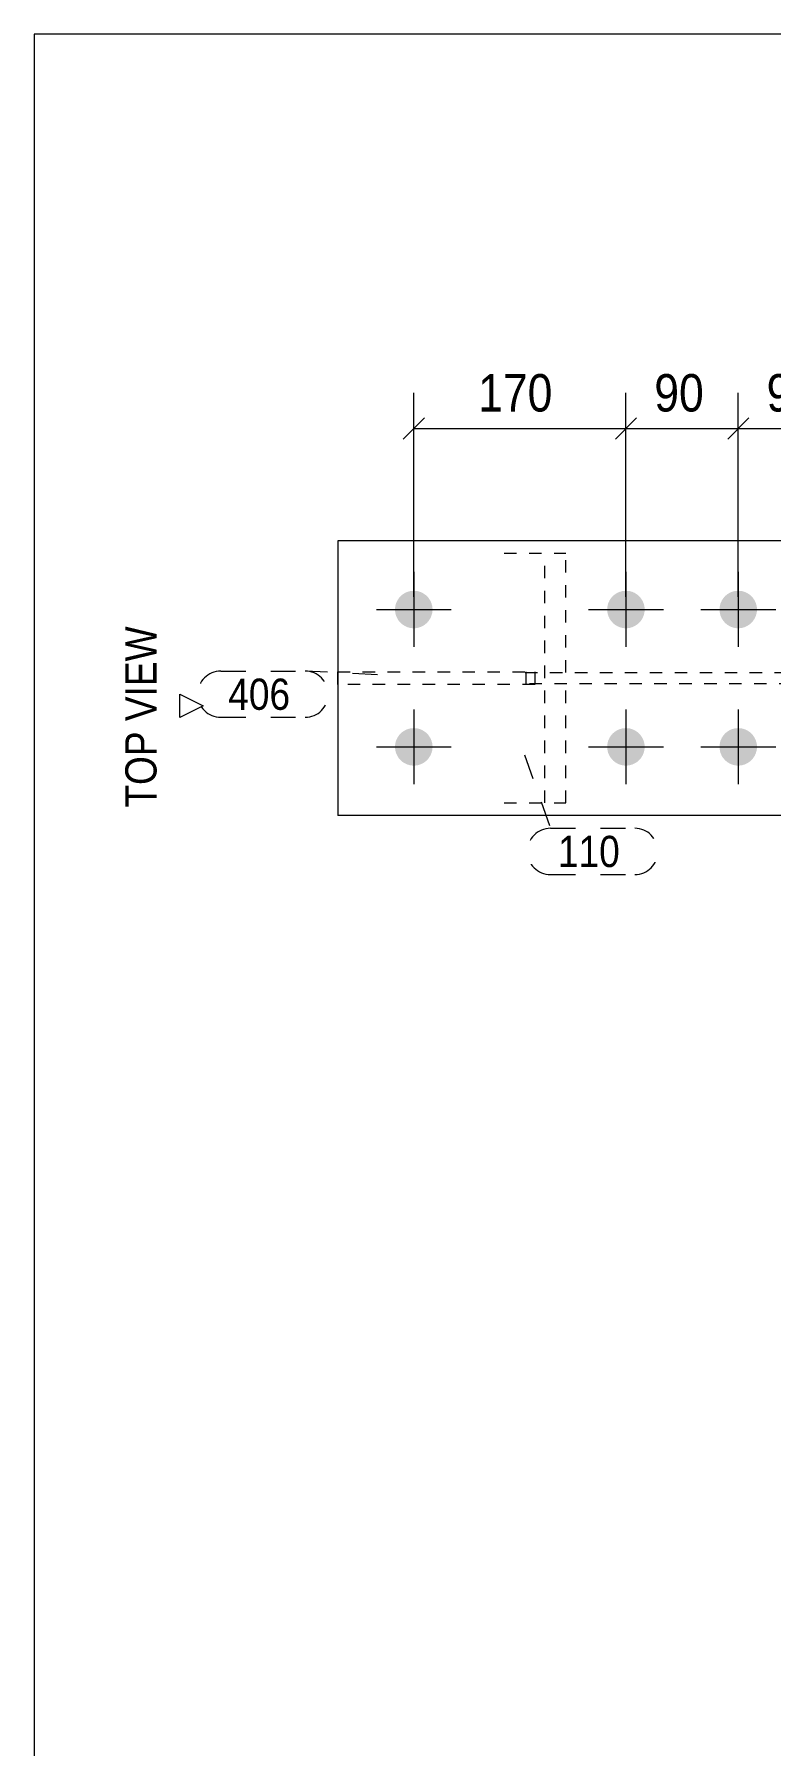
# Model space of a CAD drawing. Header units: millimetres. Extents: x 2 to 579, y 1 to 825.
# Drawn here: x 5 to 64, y 687.9 to 825 of the extents above; entities that cross this region are included whole.
import ezdxf

# ---------------------------------------------------------------- set-up
doc = ezdxf.new("R2010")
doc.units = ezdxf.units.MM
for name, pattern in [('XKITLINE00', [0]), ('XKITLINE01', [4, 1, -1, 1, -1]), ('XKITLINE02', [4, 2, -2]), ('XKITLINE03', [6, 3, -1, 1, -1])]:
    doc.linetypes.add(name, pattern=pattern)
for name, color, linetype, lineweight in [('Bolt', 3, 'Continuous', 0), ('Dimensions', 7, 'Continuous', 0), ('DrawingSheet', 5, 'Continuous', 0), ('OtherObjectType', 7, 'Continuous', 0), ('Part', 2, 'Continuous', 0), ('PartMark', 7, 'Continuous', 0)]:
    doc.layers.add(name, color=color, linetype=linetype, lineweight=lineweight)
doc.styles.add('ARIAL', font='ARIAL.TTF')

# ---------------------------------------------------------------- blocks, each defined once
blk = doc.blocks.new('*A116')
at = {"layer": 'Bolt'}
for points in [[(35.45, 780.43), (35.49, 780.42), (35.53, 780.42), (35.56, 780.42), (35.6, 780.41), (35.64, 780.41), (35.67, 780.4), (35.71, 780.4), (35.75, 780.39), (35.78, 780.38), (35.82, 780.37), (35.85, 780.36), (35.89, 780.35), (35.92, 780.34), (35.96, 780.33), (35.99, 780.31), (36.02, 780.3), (36.06, 780.28), (36.09, 780.27), (36.12, 780.25), (36.16, 780.23), (36.19, 780.21), (36.22, 780.19), (36.25, 780.17), (36.28, 780.15), (36.31, 780.13), (36.34, 780.11), (36.37, 780.09), (36.4, 780.06), (36.42, 780.04), (36.45, 780.01), (36.48, 779.99), (36.5, 779.96), (36.53, 779.93), (36.55, 779.91), (36.58, 779.88), (36.6, 779.85), (36.62, 779.82), (36.64, 779.79), (36.66, 779.76), (36.68, 779.73), (36.7, 779.7), (36.72, 779.67), (36.74, 779.63), (36.76, 779.6), (36.77, 779.57), (36.79, 779.53), (36.8, 779.5), (36.82, 779.47), (36.83, 779.43), (36.84, 779.4), (36.85, 779.36), (36.86, 779.33), (36.87, 779.29), (36.88, 779.25), (36.89, 779.22), (36.89, 779.18), (36.9, 779.15), (36.91, 779.11), (36.91, 779.07), (36.91, 779.04), (36.92, 779), (36.92, 778.96), (36.92, 778.93), (36.92, 778.89), (36.92, 778.85), (36.91, 778.82), (36.91, 778.78), (36.91, 778.74), (36.9, 778.71), (36.89, 778.67), (36.89, 778.63), (36.88, 778.6), (36.87, 778.56), (36.86, 778.53), (36.85, 778.49), (36.84, 778.46), (36.83, 778.42), (36.82, 778.39), (36.8, 778.35), (36.79, 778.32), (36.77, 778.28), (36.76, 778.25), (36.74, 778.22), (36.72, 778.19), (36.7, 778.15), (36.68, 778.12), (36.66, 778.09), (36.64, 778.06), (36.62, 778.03), (36.6, 778), (36.58, 777.97), (36.55, 777.95), (36.53, 777.92), (36.5, 777.89), (36.48, 777.87), (36.45, 777.84), (36.42, 777.81), (36.4, 777.79), (36.37, 777.77), (36.34, 777.74), (36.31, 777.72), (36.28, 777.7), (36.25, 777.68), (36.22, 777.66), (36.19, 777.64), (36.16, 777.62), (36.12, 777.6), (36.09, 777.59), (36.06, 777.57), (36.02, 777.55), (35.99, 777.54), (35.96, 777.53), (35.92, 777.51), (35.89, 777.5), (35.85, 777.49), (35.82, 777.48), (35.78, 777.47), (35.75, 777.46), (35.71, 777.45), (35.67, 777.45), (35.64, 777.44), (35.6, 777.44), (35.56, 777.43), (35.53, 777.43), (35.49, 777.43), (35.45, 777.43), (35.42, 777.43), (35.38, 777.43), (35.34, 777.43), (35.31, 777.43), (35.27, 777.43), (35.23, 777.44), (35.2, 777.44), (35.16, 777.45), (35.12, 777.45), (35.09, 777.46), (35.05, 777.47), (35.02, 777.48), (34.98, 777.49), (34.95, 777.5), (34.91, 777.51), (34.88, 777.53), (34.84, 777.54), (34.81, 777.55), (34.78, 777.57), (34.74, 777.59), (34.71, 777.6), (34.68, 777.62), (34.65, 777.64), (34.61, 777.66), (34.58, 777.68), (34.55, 777.7), (34.52, 777.72), (34.49, 777.74), (34.47, 777.77), (34.44, 777.79), (34.41, 777.81), (34.38, 777.84), (34.36, 777.87), (34.33, 777.89), (34.31, 777.92), (34.28, 777.95), (34.26, 777.97), (34.23, 778), (34.21, 778.03), (34.19, 778.06), (34.17, 778.09), (34.15, 778.12), (34.13, 778.15), (34.11, 778.19), (34.09, 778.22), (34.08, 778.25), (34.06, 778.28), (34.05, 778.32), (34.03, 778.35), (34.02, 778.39), (34, 778.42), (33.99, 778.46), (33.98, 778.49), (33.97, 778.53), (33.96, 778.56), (33.95, 778.6), (33.95, 778.63), (33.94, 778.67), (33.93, 778.71), (33.93, 778.74), (33.92, 778.78), (33.92, 778.82), (33.92, 778.85), (33.92, 778.89), (33.92, 778.93), (33.92, 778.96), (33.92, 779), (33.92, 779.04), (33.92, 779.07), (33.93, 779.11), (33.93, 779.15), (33.94, 779.18), (33.95, 779.22), (33.95, 779.25), (33.96, 779.29), (33.97, 779.33), (33.98, 779.36), (33.99, 779.4), (34, 779.43), (34.02, 779.47), (34.03, 779.5), (34.05, 779.53), (34.06, 779.57), (34.08, 779.6), (34.09, 779.63), (34.11, 779.67), (34.13, 779.7), (34.15, 779.73), (34.17, 779.76), (34.19, 779.79), (34.21, 779.82), (34.23, 779.85), (34.26, 779.88), (34.28, 779.91), (34.31, 779.93), (34.33, 779.96), (34.36, 779.99), (34.38, 780.01), (34.41, 780.04), (34.44, 780.06), (34.47, 780.09), (34.49, 780.11), (34.52, 780.13), (34.55, 780.15), (34.58, 780.17), (34.61, 780.19), (34.65, 780.21), (34.68, 780.23), (34.71, 780.25), (34.74, 780.27), (34.78, 780.28), (34.81, 780.3), (34.84, 780.31), (34.88, 780.33), (34.91, 780.34), (34.95, 780.35), (34.98, 780.36), (35.02, 780.37), (35.05, 780.38), (35.09, 780.39), (35.12, 780.4), (35.16, 780.4), (35.2, 780.41), (35.23, 780.41), (35.27, 780.42), (35.31, 780.42), (35.34, 780.42), (35.38, 780.43), (35.42, 780.43)], [(52.45, 780.43), (52.49, 780.42), (52.53, 780.42), (52.56, 780.42), (52.6, 780.41), (52.64, 780.41), (52.67, 780.4), (52.71, 780.4), (52.75, 780.39), (52.78, 780.38), (52.82, 780.37), (52.85, 780.36), (52.89, 780.35), (52.92, 780.34), (52.96, 780.33), (52.99, 780.31), (53.02, 780.3), (53.06, 780.28), (53.09, 780.27), (53.12, 780.25), (53.16, 780.23), (53.19, 780.21), (53.22, 780.19), (53.25, 780.17), (53.28, 780.15), (53.31, 780.13), (53.34, 780.11), (53.37, 780.09), (53.4, 780.06), (53.42, 780.04), (53.45, 780.01), (53.48, 779.99), (53.5, 779.96), (53.53, 779.93), (53.55, 779.91), (53.58, 779.88), (53.6, 779.85), (53.62, 779.82), (53.64, 779.79), (53.66, 779.76), (53.68, 779.73), (53.7, 779.7), (53.72, 779.67), (53.74, 779.63), (53.76, 779.6), (53.77, 779.57), (53.79, 779.53), (53.8, 779.5), (53.82, 779.47), (53.83, 779.43), (53.84, 779.4), (53.85, 779.36), (53.86, 779.33), (53.87, 779.29), (53.88, 779.25), (53.89, 779.22), (53.89, 779.18), (53.9, 779.15), (53.91, 779.11), (53.91, 779.07), (53.91, 779.04), (53.92, 779), (53.92, 778.96), (53.92, 778.93), (53.92, 778.89), (53.92, 778.85), (53.91, 778.82), (53.91, 778.78), (53.91, 778.74), (53.9, 778.71), (53.89, 778.67), (53.89, 778.63), (53.88, 778.6), (53.87, 778.56), (53.86, 778.53), (53.85, 778.49), (53.84, 778.46), (53.83, 778.42), (53.82, 778.39), (53.8, 778.35), (53.79, 778.32), (53.77, 778.28), (53.76, 778.25), (53.74, 778.22), (53.72, 778.19), (53.7, 778.15), (53.68, 778.12), (53.66, 778.09), (53.64, 778.06), (53.62, 778.03), (53.6, 778), (53.58, 777.97), (53.55, 777.95), (53.53, 777.92), (53.5, 777.89), (53.48, 777.87), (53.45, 777.84), (53.42, 777.81), (53.4, 777.79), (53.37, 777.77), (53.34, 777.74), (53.31, 777.72), (53.28, 777.7), (53.25, 777.68), (53.22, 777.66), (53.19, 777.64), (53.16, 777.62), (53.12, 777.6), (53.09, 777.59), (53.06, 777.57), (53.02, 777.55), (52.99, 777.54), (52.96, 777.53), (52.92, 777.51), (52.89, 777.5), (52.85, 777.49), (52.82, 777.48), (52.78, 777.47), (52.75, 777.46), (52.71, 777.45), (52.67, 777.45), (52.64, 777.44), (52.6, 777.44), (52.56, 777.43), (52.53, 777.43), (52.49, 777.43), (52.45, 777.43), (52.42, 777.43), (52.38, 777.43), (52.34, 777.43), (52.31, 777.43), (52.27, 777.43), (52.23, 777.44), (52.2, 777.44), (52.16, 777.45), (52.12, 777.45), (52.09, 777.46), (52.05, 777.47), (52.02, 777.48), (51.98, 777.49), (51.95, 777.5), (51.91, 777.51), (51.88, 777.53), (51.84, 777.54), (51.81, 777.55), (51.78, 777.57), (51.74, 777.59), (51.71, 777.6), (51.68, 777.62), (51.65, 777.64), (51.61, 777.66), (51.58, 777.68), (51.55, 777.7), (51.52, 777.72), (51.49, 777.74), (51.47, 777.77), (51.44, 777.79), (51.41, 777.81), (51.38, 777.84), (51.36, 777.87), (51.33, 777.89), (51.31, 777.92), (51.28, 777.95), (51.26, 777.97), (51.23, 778), (51.21, 778.03), (51.19, 778.06), (51.17, 778.09), (51.15, 778.12), (51.13, 778.15), (51.11, 778.19), (51.09, 778.22), (51.08, 778.25), (51.06, 778.28), (51.05, 778.32), (51.03, 778.35), (51.02, 778.39), (51, 778.42), (50.99, 778.46), (50.98, 778.49), (50.97, 778.53), (50.96, 778.56), (50.95, 778.6), (50.95, 778.63), (50.94, 778.67), (50.93, 778.71), (50.93, 778.74), (50.92, 778.78), (50.92, 778.82), (50.92, 778.85), (50.92, 778.89), (50.92, 778.93), (50.92, 778.96), (50.92, 779), (50.92, 779.04), (50.92, 779.07), (50.93, 779.11), (50.93, 779.15), (50.94, 779.18), (50.95, 779.22), (50.95, 779.25), (50.96, 779.29), (50.97, 779.33), (50.98, 779.36), (50.99, 779.4), (51, 779.43), (51.02, 779.47), (51.03, 779.5), (51.05, 779.53), (51.06, 779.57), (51.08, 779.6), (51.09, 779.63), (51.11, 779.67), (51.13, 779.7), (51.15, 779.73), (51.17, 779.76), (51.19, 779.79), (51.21, 779.82), (51.23, 779.85), (51.26, 779.88), (51.28, 779.91), (51.31, 779.93), (51.33, 779.96), (51.36, 779.99), (51.38, 780.01), (51.41, 780.04), (51.44, 780.06), (51.47, 780.09), (51.49, 780.11), (51.52, 780.13), (51.55, 780.15), (51.58, 780.17), (51.61, 780.19), (51.65, 780.21), (51.68, 780.23), (51.71, 780.25), (51.74, 780.27), (51.78, 780.28), (51.81, 780.3), (51.84, 780.31), (51.88, 780.33), (51.91, 780.34), (51.95, 780.35), (51.98, 780.36), (52.02, 780.37), (52.05, 780.38), (52.09, 780.39), (52.12, 780.4), (52.16, 780.4), (52.2, 780.41), (52.23, 780.41), (52.27, 780.42), (52.31, 780.42), (52.34, 780.42), (52.38, 780.43), (52.42, 780.43)], [(61.45, 780.43), (61.49, 780.42), (61.53, 780.42), (61.56, 780.42), (61.6, 780.41), (61.64, 780.41), (61.67, 780.4), (61.71, 780.4), (61.75, 780.39), (61.78, 780.38), (61.82, 780.37), (61.85, 780.36), (61.89, 780.35), (61.92, 780.34), (61.96, 780.33), (61.99, 780.31), (62.02, 780.3), (62.06, 780.28), (62.09, 780.27), (62.12, 780.25), (62.16, 780.23), (62.19, 780.21), (62.22, 780.19), (62.25, 780.17), (62.28, 780.15), (62.31, 780.13), (62.34, 780.11), (62.37, 780.09), (62.4, 780.06), (62.42, 780.04), (62.45, 780.01), (62.48, 779.99), (62.5, 779.96), (62.53, 779.93), (62.55, 779.91), (62.58, 779.88), (62.6, 779.85), (62.62, 779.82), (62.64, 779.79), (62.66, 779.76), (62.68, 779.73), (62.7, 779.7), (62.72, 779.67), (62.74, 779.63), (62.76, 779.6), (62.77, 779.57), (62.79, 779.53), (62.8, 779.5), (62.82, 779.47), (62.83, 779.43), (62.84, 779.4), (62.85, 779.36), (62.86, 779.33), (62.87, 779.29), (62.88, 779.25), (62.89, 779.22), (62.89, 779.18), (62.9, 779.15), (62.91, 779.11), (62.91, 779.07), (62.91, 779.04), (62.92, 779), (62.92, 778.96), (62.92, 778.93), (62.92, 778.89), (62.92, 778.85), (62.91, 778.82), (62.91, 778.78), (62.91, 778.74), (62.9, 778.71), (62.89, 778.67), (62.89, 778.63), (62.88, 778.6), (62.87, 778.56), (62.86, 778.53), (62.85, 778.49), (62.84, 778.46), (62.83, 778.42), (62.82, 778.39), (62.8, 778.35), (62.79, 778.32), (62.77, 778.28), (62.76, 778.25), (62.74, 778.22), (62.72, 778.19), (62.7, 778.15), (62.68, 778.12), (62.66, 778.09), (62.64, 778.06), (62.62, 778.03), (62.6, 778), (62.58, 777.97), (62.55, 777.95), (62.53, 777.92), (62.5, 777.89), (62.48, 777.87), (62.45, 777.84), (62.42, 777.81), (62.4, 777.79), (62.37, 777.77), (62.34, 777.74), (62.31, 777.72), (62.28, 777.7), (62.25, 777.68), (62.22, 777.66), (62.19, 777.64), (62.16, 777.62), (62.12, 777.6), (62.09, 777.59), (62.06, 777.57), (62.02, 777.55), (61.99, 777.54), (61.96, 777.53), (61.92, 777.51), (61.89, 777.5), (61.85, 777.49), (61.82, 777.48), (61.78, 777.47), (61.75, 777.46), (61.71, 777.45), (61.67, 777.45), (61.64, 777.44), (61.6, 777.44), (61.56, 777.43), (61.53, 777.43), (61.49, 777.43), (61.45, 777.43), (61.42, 777.43), (61.38, 777.43), (61.34, 777.43), (61.31, 777.43), (61.27, 777.43), (61.23, 777.44), (61.2, 777.44), (61.16, 777.45), (61.12, 777.45), (61.09, 777.46), (61.05, 777.47), (61.02, 777.48), (60.98, 777.49), (60.95, 777.5), (60.91, 777.51), (60.88, 777.53), (60.84, 777.54), (60.81, 777.55), (60.78, 777.57), (60.74, 777.59), (60.71, 777.6), (60.68, 777.62), (60.65, 777.64), (60.61, 777.66), (60.58, 777.68), (60.55, 777.7), (60.52, 777.72), (60.49, 777.74), (60.47, 777.77), (60.44, 777.79), (60.41, 777.81), (60.38, 777.84), (60.36, 777.87), (60.33, 777.89), (60.31, 777.92), (60.28, 777.95), (60.26, 777.97), (60.23, 778), (60.21, 778.03), (60.19, 778.06), (60.17, 778.09), (60.15, 778.12), (60.13, 778.15), (60.11, 778.19), (60.09, 778.22), (60.08, 778.25), (60.06, 778.28), (60.05, 778.32), (60.03, 778.35), (60.02, 778.39), (60, 778.42), (59.99, 778.46), (59.98, 778.49), (59.97, 778.53), (59.96, 778.56), (59.95, 778.6), (59.95, 778.63), (59.94, 778.67), (59.93, 778.71), (59.93, 778.74), (59.92, 778.78), (59.92, 778.82), (59.92, 778.85), (59.92, 778.89), (59.92, 778.93), (59.92, 778.96), (59.92, 779), (59.92, 779.04), (59.92, 779.07), (59.93, 779.11), (59.93, 779.15), (59.94, 779.18), (59.95, 779.22), (59.95, 779.25), (59.96, 779.29), (59.97, 779.33), (59.98, 779.36), (59.99, 779.4), (60, 779.43), (60.02, 779.47), (60.03, 779.5), (60.05, 779.53), (60.06, 779.57), (60.08, 779.6), (60.09, 779.63), (60.11, 779.67), (60.13, 779.7), (60.15, 779.73), (60.17, 779.76), (60.19, 779.79), (60.21, 779.82), (60.23, 779.85), (60.26, 779.88), (60.28, 779.91), (60.31, 779.93), (60.33, 779.96), (60.36, 779.99), (60.38, 780.01), (60.41, 780.04), (60.44, 780.06), (60.47, 780.09), (60.49, 780.11), (60.52, 780.13), (60.55, 780.15), (60.58, 780.17), (60.61, 780.19), (60.65, 780.21), (60.68, 780.23), (60.71, 780.25), (60.74, 780.27), (60.78, 780.28), (60.81, 780.3), (60.84, 780.31), (60.88, 780.33), (60.91, 780.34), (60.95, 780.35), (60.98, 780.36), (61.02, 780.37), (61.05, 780.38), (61.09, 780.39), (61.12, 780.4), (61.16, 780.4), (61.2, 780.41), (61.23, 780.41), (61.27, 780.42), (61.31, 780.42), (61.34, 780.42), (61.38, 780.43), (61.42, 780.43)], [(35.45, 769.43), (35.49, 769.42), (35.53, 769.42), (35.56, 769.42), (35.6, 769.41), (35.64, 769.41), (35.67, 769.4), (35.71, 769.4), (35.75, 769.39), (35.78, 769.38), (35.82, 769.37), (35.85, 769.36), (35.89, 769.35), (35.92, 769.34), (35.96, 769.33), (35.99, 769.31), (36.02, 769.3), (36.06, 769.28), (36.09, 769.27), (36.12, 769.25), (36.16, 769.23), (36.19, 769.21), (36.22, 769.19), (36.25, 769.17), (36.28, 769.15), (36.31, 769.13), (36.34, 769.11), (36.37, 769.09), (36.4, 769.06), (36.42, 769.04), (36.45, 769.01), (36.48, 768.99), (36.5, 768.96), (36.53, 768.93), (36.55, 768.91), (36.58, 768.88), (36.6, 768.85), (36.62, 768.82), (36.64, 768.79), (36.66, 768.76), (36.68, 768.73), (36.7, 768.7), (36.72, 768.67), (36.74, 768.63), (36.76, 768.6), (36.77, 768.57), (36.79, 768.53), (36.8, 768.5), (36.82, 768.47), (36.83, 768.43), (36.84, 768.4), (36.85, 768.36), (36.86, 768.33), (36.87, 768.29), (36.88, 768.25), (36.89, 768.22), (36.89, 768.18), (36.9, 768.15), (36.91, 768.11), (36.91, 768.07), (36.91, 768.04), (36.92, 768), (36.92, 767.96), (36.92, 767.93), (36.92, 767.89), (36.92, 767.85), (36.91, 767.82), (36.91, 767.78), (36.91, 767.74), (36.9, 767.71), (36.89, 767.67), (36.89, 767.63), (36.88, 767.6), (36.87, 767.56), (36.86, 767.53), (36.85, 767.49), (36.84, 767.46), (36.83, 767.42), (36.82, 767.39), (36.8, 767.35), (36.79, 767.32), (36.77, 767.28), (36.76, 767.25), (36.74, 767.22), (36.72, 767.19), (36.7, 767.15), (36.68, 767.12), (36.66, 767.09), (36.64, 767.06), (36.62, 767.03), (36.6, 767), (36.58, 766.97), (36.55, 766.95), (36.53, 766.92), (36.5, 766.89), (36.48, 766.87), (36.45, 766.84), (36.42, 766.81), (36.4, 766.79), (36.37, 766.77), (36.34, 766.74), (36.31, 766.72), (36.28, 766.7), (36.25, 766.68), (36.22, 766.66), (36.19, 766.64), (36.16, 766.62), (36.12, 766.6), (36.09, 766.59), (36.06, 766.57), (36.02, 766.55), (35.99, 766.54), (35.96, 766.53), (35.92, 766.51), (35.89, 766.5), (35.85, 766.49), (35.82, 766.48), (35.78, 766.47), (35.75, 766.46), (35.71, 766.45), (35.67, 766.45), (35.64, 766.44), (35.6, 766.44), (35.56, 766.43), (35.53, 766.43), (35.49, 766.43), (35.45, 766.43), (35.42, 766.43), (35.38, 766.43), (35.34, 766.43), (35.31, 766.43), (35.27, 766.43), (35.23, 766.44), (35.2, 766.44), (35.16, 766.45), (35.12, 766.45), (35.09, 766.46), (35.05, 766.47), (35.02, 766.48), (34.98, 766.49), (34.95, 766.5), (34.91, 766.51), (34.88, 766.53), (34.84, 766.54), (34.81, 766.55), (34.78, 766.57), (34.74, 766.59), (34.71, 766.6), (34.68, 766.62), (34.65, 766.64), (34.61, 766.66), (34.58, 766.68), (34.55, 766.7), (34.52, 766.72), (34.49, 766.74), (34.47, 766.77), (34.44, 766.79), (34.41, 766.81), (34.38, 766.84), (34.36, 766.87), (34.33, 766.89), (34.31, 766.92), (34.28, 766.95), (34.26, 766.97), (34.23, 767), (34.21, 767.03), (34.19, 767.06), (34.17, 767.09), (34.15, 767.12), (34.13, 767.15), (34.11, 767.19), (34.09, 767.22), (34.08, 767.25), (34.06, 767.28), (34.05, 767.32), (34.03, 767.35), (34.02, 767.39), (34, 767.42), (33.99, 767.46), (33.98, 767.49), (33.97, 767.53), (33.96, 767.56), (33.95, 767.6), (33.95, 767.63), (33.94, 767.67), (33.93, 767.71), (33.93, 767.74), (33.92, 767.78), (33.92, 767.82), (33.92, 767.85), (33.92, 767.89), (33.92, 767.93), (33.92, 767.96), (33.92, 768), (33.92, 768.04), (33.92, 768.07), (33.93, 768.11), (33.93, 768.15), (33.94, 768.18), (33.95, 768.22), (33.95, 768.25), (33.96, 768.29), (33.97, 768.33), (33.98, 768.36), (33.99, 768.4), (34, 768.43), (34.02, 768.47), (34.03, 768.5), (34.05, 768.53), (34.06, 768.57), (34.08, 768.6), (34.09, 768.63), (34.11, 768.67), (34.13, 768.7), (34.15, 768.73), (34.17, 768.76), (34.19, 768.79), (34.21, 768.82), (34.23, 768.85), (34.26, 768.88), (34.28, 768.91), (34.31, 768.93), (34.33, 768.96), (34.36, 768.99), (34.38, 769.01), (34.41, 769.04), (34.44, 769.06), (34.47, 769.09), (34.49, 769.11), (34.52, 769.13), (34.55, 769.15), (34.58, 769.17), (34.61, 769.19), (34.65, 769.21), (34.68, 769.23), (34.71, 769.25), (34.74, 769.27), (34.78, 769.28), (34.81, 769.3), (34.84, 769.31), (34.88, 769.33), (34.91, 769.34), (34.95, 769.35), (34.98, 769.36), (35.02, 769.37), (35.05, 769.38), (35.09, 769.39), (35.12, 769.4), (35.16, 769.4), (35.2, 769.41), (35.23, 769.41), (35.27, 769.42), (35.31, 769.42), (35.34, 769.42), (35.38, 769.43), (35.42, 769.43)], [(52.45, 769.43), (52.49, 769.42), (52.53, 769.42), (52.56, 769.42), (52.6, 769.41), (52.64, 769.41), (52.67, 769.4), (52.71, 769.4), (52.75, 769.39), (52.78, 769.38), (52.82, 769.37), (52.85, 769.36), (52.89, 769.35), (52.92, 769.34), (52.96, 769.33), (52.99, 769.31), (53.02, 769.3), (53.06, 769.28), (53.09, 769.27), (53.12, 769.25), (53.16, 769.23), (53.19, 769.21), (53.22, 769.19), (53.25, 769.17), (53.28, 769.15), (53.31, 769.13), (53.34, 769.11), (53.37, 769.09), (53.4, 769.06), (53.42, 769.04), (53.45, 769.01), (53.48, 768.99), (53.5, 768.96), (53.53, 768.93), (53.55, 768.91), (53.58, 768.88), (53.6, 768.85), (53.62, 768.82), (53.64, 768.79), (53.66, 768.76), (53.68, 768.73), (53.7, 768.7), (53.72, 768.67), (53.74, 768.63), (53.76, 768.6), (53.77, 768.57), (53.79, 768.53), (53.8, 768.5), (53.82, 768.47), (53.83, 768.43), (53.84, 768.4), (53.85, 768.36), (53.86, 768.33), (53.87, 768.29), (53.88, 768.25), (53.89, 768.22), (53.89, 768.18), (53.9, 768.15), (53.91, 768.11), (53.91, 768.07), (53.91, 768.04), (53.92, 768), (53.92, 767.96), (53.92, 767.93), (53.92, 767.89), (53.92, 767.85), (53.91, 767.82), (53.91, 767.78), (53.91, 767.74), (53.9, 767.71), (53.89, 767.67), (53.89, 767.63), (53.88, 767.6), (53.87, 767.56), (53.86, 767.53), (53.85, 767.49), (53.84, 767.46), (53.83, 767.42), (53.82, 767.39), (53.8, 767.35), (53.79, 767.32), (53.77, 767.28), (53.76, 767.25), (53.74, 767.22), (53.72, 767.19), (53.7, 767.15), (53.68, 767.12), (53.66, 767.09), (53.64, 767.06), (53.62, 767.03), (53.6, 767), (53.58, 766.97), (53.55, 766.95), (53.53, 766.92), (53.5, 766.89), (53.48, 766.87), (53.45, 766.84), (53.42, 766.81), (53.4, 766.79), (53.37, 766.77), (53.34, 766.74), (53.31, 766.72), (53.28, 766.7), (53.25, 766.68), (53.22, 766.66), (53.19, 766.64), (53.16, 766.62), (53.12, 766.6), (53.09, 766.59), (53.06, 766.57), (53.02, 766.55), (52.99, 766.54), (52.96, 766.53), (52.92, 766.51), (52.89, 766.5), (52.85, 766.49), (52.82, 766.48), (52.78, 766.47), (52.75, 766.46), (52.71, 766.45), (52.67, 766.45), (52.64, 766.44), (52.6, 766.44), (52.56, 766.43), (52.53, 766.43), (52.49, 766.43), (52.45, 766.43), (52.42, 766.43), (52.38, 766.43), (52.34, 766.43), (52.31, 766.43), (52.27, 766.43), (52.23, 766.44), (52.2, 766.44), (52.16, 766.45), (52.12, 766.45), (52.09, 766.46), (52.05, 766.47), (52.02, 766.48), (51.98, 766.49), (51.95, 766.5), (51.91, 766.51), (51.88, 766.53), (51.84, 766.54), (51.81, 766.55), (51.78, 766.57), (51.74, 766.59), (51.71, 766.6), (51.68, 766.62), (51.65, 766.64), (51.61, 766.66), (51.58, 766.68), (51.55, 766.7), (51.52, 766.72), (51.49, 766.74), (51.47, 766.77), (51.44, 766.79), (51.41, 766.81), (51.38, 766.84), (51.36, 766.87), (51.33, 766.89), (51.31, 766.92), (51.28, 766.95), (51.26, 766.97), (51.23, 767), (51.21, 767.03), (51.19, 767.06), (51.17, 767.09), (51.15, 767.12), (51.13, 767.15), (51.11, 767.19), (51.09, 767.22), (51.08, 767.25), (51.06, 767.28), (51.05, 767.32), (51.03, 767.35), (51.02, 767.39), (51, 767.42), (50.99, 767.46), (50.98, 767.49), (50.97, 767.53), (50.96, 767.56), (50.95, 767.6), (50.95, 767.63), (50.94, 767.67), (50.93, 767.71), (50.93, 767.74), (50.92, 767.78), (50.92, 767.82), (50.92, 767.85), (50.92, 767.89), (50.92, 767.93), (50.92, 767.96), (50.92, 768), (50.92, 768.04), (50.92, 768.07), (50.93, 768.11), (50.93, 768.15), (50.94, 768.18), (50.95, 768.22), (50.95, 768.25), (50.96, 768.29), (50.97, 768.33), (50.98, 768.36), (50.99, 768.4), (51, 768.43), (51.02, 768.47), (51.03, 768.5), (51.05, 768.53), (51.06, 768.57), (51.08, 768.6), (51.09, 768.63), (51.11, 768.67), (51.13, 768.7), (51.15, 768.73), (51.17, 768.76), (51.19, 768.79), (51.21, 768.82), (51.23, 768.85), (51.26, 768.88), (51.28, 768.91), (51.31, 768.93), (51.33, 768.96), (51.36, 768.99), (51.38, 769.01), (51.41, 769.04), (51.44, 769.06), (51.47, 769.09), (51.49, 769.11), (51.52, 769.13), (51.55, 769.15), (51.58, 769.17), (51.61, 769.19), (51.65, 769.21), (51.68, 769.23), (51.71, 769.25), (51.74, 769.27), (51.78, 769.28), (51.81, 769.3), (51.84, 769.31), (51.88, 769.33), (51.91, 769.34), (51.95, 769.35), (51.98, 769.36), (52.02, 769.37), (52.05, 769.38), (52.09, 769.39), (52.12, 769.4), (52.16, 769.4), (52.2, 769.41), (52.23, 769.41), (52.27, 769.42), (52.31, 769.42), (52.34, 769.42), (52.38, 769.43), (52.42, 769.43)], [(61.45, 769.43), (61.49, 769.42), (61.53, 769.42), (61.56, 769.42), (61.6, 769.41), (61.64, 769.41), (61.67, 769.4), (61.71, 769.4), (61.75, 769.39), (61.78, 769.38), (61.82, 769.37), (61.85, 769.36), (61.89, 769.35), (61.92, 769.34), (61.96, 769.33), (61.99, 769.31), (62.02, 769.3), (62.06, 769.28), (62.09, 769.27), (62.12, 769.25), (62.16, 769.23), (62.19, 769.21), (62.22, 769.19), (62.25, 769.17), (62.28, 769.15), (62.31, 769.13), (62.34, 769.11), (62.37, 769.09), (62.4, 769.06), (62.42, 769.04), (62.45, 769.01), (62.48, 768.99), (62.5, 768.96), (62.53, 768.93), (62.55, 768.91), (62.58, 768.88), (62.6, 768.85), (62.62, 768.82), (62.64, 768.79), (62.66, 768.76), (62.68, 768.73), (62.7, 768.7), (62.72, 768.67), (62.74, 768.63), (62.76, 768.6), (62.77, 768.57), (62.79, 768.53), (62.8, 768.5), (62.82, 768.47), (62.83, 768.43), (62.84, 768.4), (62.85, 768.36), (62.86, 768.33), (62.87, 768.29), (62.88, 768.25), (62.89, 768.22), (62.89, 768.18), (62.9, 768.15), (62.91, 768.11), (62.91, 768.07), (62.91, 768.04), (62.92, 768), (62.92, 767.96), (62.92, 767.93), (62.92, 767.89), (62.92, 767.85), (62.91, 767.82), (62.91, 767.78), (62.91, 767.74), (62.9, 767.71), (62.89, 767.67), (62.89, 767.63), (62.88, 767.6), (62.87, 767.56), (62.86, 767.53), (62.85, 767.49), (62.84, 767.46), (62.83, 767.42), (62.82, 767.39), (62.8, 767.35), (62.79, 767.32), (62.77, 767.28), (62.76, 767.25), (62.74, 767.22), (62.72, 767.19), (62.7, 767.15), (62.68, 767.12), (62.66, 767.09), (62.64, 767.06), (62.62, 767.03), (62.6, 767), (62.58, 766.97), (62.55, 766.95), (62.53, 766.92), (62.5, 766.89), (62.48, 766.87), (62.45, 766.84), (62.42, 766.81), (62.4, 766.79), (62.37, 766.77), (62.34, 766.74), (62.31, 766.72), (62.28, 766.7), (62.25, 766.68), (62.22, 766.66), (62.19, 766.64), (62.16, 766.62), (62.12, 766.6), (62.09, 766.59), (62.06, 766.57), (62.02, 766.55), (61.99, 766.54), (61.96, 766.53), (61.92, 766.51), (61.89, 766.5), (61.85, 766.49), (61.82, 766.48), (61.78, 766.47), (61.75, 766.46), (61.71, 766.45), (61.67, 766.45), (61.64, 766.44), (61.6, 766.44), (61.56, 766.43), (61.53, 766.43), (61.49, 766.43), (61.45, 766.43), (61.42, 766.43), (61.38, 766.43), (61.34, 766.43), (61.31, 766.43), (61.27, 766.43), (61.23, 766.44), (61.2, 766.44), (61.16, 766.45), (61.12, 766.45), (61.09, 766.46), (61.05, 766.47), (61.02, 766.48), (60.98, 766.49), (60.95, 766.5), (60.91, 766.51), (60.88, 766.53), (60.84, 766.54), (60.81, 766.55), (60.78, 766.57), (60.74, 766.59), (60.71, 766.6), (60.68, 766.62), (60.65, 766.64), (60.61, 766.66), (60.58, 766.68), (60.55, 766.7), (60.52, 766.72), (60.49, 766.74), (60.47, 766.77), (60.44, 766.79), (60.41, 766.81), (60.38, 766.84), (60.36, 766.87), (60.33, 766.89), (60.31, 766.92), (60.28, 766.95), (60.26, 766.97), (60.23, 767), (60.21, 767.03), (60.19, 767.06), (60.17, 767.09), (60.15, 767.12), (60.13, 767.15), (60.11, 767.19), (60.09, 767.22), (60.08, 767.25), (60.06, 767.28), (60.05, 767.32), (60.03, 767.35), (60.02, 767.39), (60, 767.42), (59.99, 767.46), (59.98, 767.49), (59.97, 767.53), (59.96, 767.56), (59.95, 767.6), (59.95, 767.63), (59.94, 767.67), (59.93, 767.71), (59.93, 767.74), (59.92, 767.78), (59.92, 767.82), (59.92, 767.85), (59.92, 767.89), (59.92, 767.93), (59.92, 767.96), (59.92, 768), (59.92, 768.04), (59.92, 768.07), (59.93, 768.11), (59.93, 768.15), (59.94, 768.18), (59.95, 768.22), (59.95, 768.25), (59.96, 768.29), (59.97, 768.33), (59.98, 768.36), (59.99, 768.4), (60, 768.43), (60.02, 768.47), (60.03, 768.5), (60.05, 768.53), (60.06, 768.57), (60.08, 768.6), (60.09, 768.63), (60.11, 768.67), (60.13, 768.7), (60.15, 768.73), (60.17, 768.76), (60.19, 768.79), (60.21, 768.82), (60.23, 768.85), (60.26, 768.88), (60.28, 768.91), (60.31, 768.93), (60.33, 768.96), (60.36, 768.99), (60.38, 769.01), (60.41, 769.04), (60.44, 769.06), (60.47, 769.09), (60.49, 769.11), (60.52, 769.13), (60.55, 769.15), (60.58, 769.17), (60.61, 769.19), (60.65, 769.21), (60.68, 769.23), (60.71, 769.25), (60.74, 769.27), (60.78, 769.28), (60.81, 769.3), (60.84, 769.31), (60.88, 769.33), (60.91, 769.34), (60.95, 769.35), (60.98, 769.36), (61.02, 769.37), (61.05, 769.38), (61.09, 769.39), (61.12, 769.4), (61.16, 769.4), (61.2, 769.41), (61.23, 769.41), (61.27, 769.42), (61.31, 769.42), (61.34, 769.42), (61.38, 769.43), (61.42, 769.43)]]:
    blk.add_hatch(color=3, dxfattribs=at).paths.add_polyline_path(points, flags=17)
at = {"layer": 'Bolt', "color": 3, "linetype": 'XKITLINE00', "lineweight": 0}
for p, q in [((35.42, 781.93), (35.42, 775.93)), ((52.42, 781.93), (52.42, 775.93)), ((61.42, 781.93), (61.42, 775.93)), ((32.42, 778.93), (38.42, 778.93)), ((49.42, 778.93), (55.42, 778.93)), ((58.42, 778.93), (64.42, 778.93)), ((35.42, 770.93), (35.42, 764.93)), ((52.42, 770.93), (52.42, 764.93)), ((61.42, 770.93), (61.42, 764.93)), ((32.42, 767.93), (38.42, 767.93)), ((49.42, 767.93), (55.42, 767.93)), ((58.42, 767.93), (64.42, 767.93))]:
    blk.add_line(p, q, dxfattribs=at)
blk = doc.blocks.new('*A118')
at = {"layer": 'Part', "color": 2, "linetype": 'XKITLINE00', "lineweight": 0}
for p, q in [((162.32, 784.43), (29.32, 784.43)), ((29.32, 784.43), (29.32, 762.43)), ((162.32, 762.43), (29.32, 762.43))]:
    blk.add_line(p, q, dxfattribs=at)
blk = doc.blocks.new('*A120')
at = {"layer": 'Part', "color": 7, "linetype": 'XKITLINE01', "lineweight": 0}
for p, q in [((42.66, 783.43), (47.59, 783.43)), ((45.93, 763.43), (45.93, 783.43)), ((47.59, 773.88), (47.59, 783.43)), ((44.33, 773.88), (91.68, 773.88)), ((91.12, 772.98), (91.12, 773.88)), ((91.68, 773.88), (91.69, 772.98)), ((91.69, 772.98), (44.33, 772.98)), ((47.59, 763.43), (47.59, 772.98)), ((42.66, 763.43), (47.59, 763.43))]:
    blk.add_line(p, q, dxfattribs=at)
at = {"layer": 'Part', "color": 7, "linetype": 'XKITLINE03', "lineweight": 0}
blk.add_line((78.13, 773.43), (69.44, 773.43), dxfattribs=at)
blk = doc.blocks.new('*A121')
at = {"layer": 'Part', "color": 7, "linetype": 'XKITLINE01', "lineweight": 0}
for p, q in [((29.32, 772.93), (29.32, 773.93)), ((29.32, 773.93), (45.12, 773.93)), ((44.43, 772.93), (44.43, 773.93)), ((45.12, 773.93), (45.12, 772.93)), ((45.12, 772.93), (29.32, 772.93))]:
    blk.add_line(p, q, dxfattribs=at)
blk = doc.blocks.new('*A162')
at = {"layer": 'DrawingSheet', "color": 5, "linetype": 'XKITLINE00', "lineweight": 0}
for p, q in [((579, 825), (5, 825)), ((5, 825), (5, 5))]:
    blk.add_line(p, q, dxfattribs=at)
blk = doc.blocks.new('*A332')
at = {"layer": 'Dimensions', "color": 7, "linetype": 'XKITLINE00', "lineweight": 0}
for p, q in [((35.42, 779.93), (35.42, 796.28)), ((52.42, 779.93), (52.42, 796.28)), ((36.27, 794.27), (34.57, 792.58)), ((53.27, 794.27), (51.57, 792.58)), ((35.42, 793.43), (52.42, 793.43))]:
    blk.add_line(p, q, dxfattribs=at)
at = {"layer": 'Dimensions', "color": 3}
for p in [(35.42, 793.43), (52.42, 793.43)]:
    blk.add_point(p, dxfattribs=at)
at = {"layer": 'Dimensions', "color": 3, "style": 'ARIAL', "width": 0.85}
blk.add_text('170', height=3, dxfattribs=at).set_placement((40.58, 794.78))
blk = doc.blocks.new('*A333')
at = {"layer": 'Dimensions', "color": 7, "linetype": 'XKITLINE00', "lineweight": 0}
for p, q in [((52.42, 779.93), (52.42, 796.28)), ((61.42, 779.93), (61.42, 796.28)), ((53.27, 794.27), (51.57, 792.58)), ((62.27, 794.27), (60.57, 792.58)), ((52.42, 793.43), (61.42, 793.43))]:
    blk.add_line(p, q, dxfattribs=at)
at = {"layer": 'Dimensions', "color": 3}
for p in [(52.42, 793.43), (61.42, 793.43)]:
    blk.add_point(p, dxfattribs=at)
at = {"layer": 'Dimensions', "color": 3, "style": 'ARIAL', "width": 0.85}
blk.add_text('90', height=3, dxfattribs=at).set_placement((54.69, 794.78))
blk = doc.blocks.new('*A334')
at = {"layer": 'Dimensions', "color": 7, "linetype": 'XKITLINE00', "lineweight": 0}
for p, q in [((61.42, 779.93), (61.42, 796.28)), ((70.42, 779.93), (70.42, 796.28)), ((62.27, 794.27), (60.57, 792.58)), ((71.27, 794.27), (69.57, 792.58)), ((61.42, 793.43), (70.42, 793.43))]:
    blk.add_line(p, q, dxfattribs=at)
at = {"layer": 'Dimensions', "color": 3}
for p in [(61.42, 793.43), (70.42, 793.43)]:
    blk.add_point(p, dxfattribs=at)
at = {"layer": 'Dimensions', "color": 3, "style": 'ARIAL', "width": 0.85}
blk.add_text('90', height=3, dxfattribs=at).set_placement((63.69, 794.78))
blk = doc.blocks.new('*A349')
at = {"layer": 'PartMark', "color": 7, "linetype": 'XKITLINE02', "lineweight": 0}
for p, q in [((19.95, 773.99), (26.71, 773.99)), ((32.51, 773.7), (26.71, 773.99)), ((19.95, 770.29), (26.71, 770.29))]:
    blk.add_line(p, q, dxfattribs=at)
for centre, start, end in [((19.95, 772.14), 90, 270), ((26.71, 772.14), 270, 90)]:
    blk.add_arc(centre, 1.85, start, end, dxfattribs=at)
at = {"layer": 'PartMark', "color": 3, "style": 'ARIAL', "width": 0.85}
blk.add_text('406', height=2.5, dxfattribs=at).set_placement((20.55, 770.89))
blk = doc.blocks.new('*A350')
at = {"layer": 'PartMark', "color": 7, "linetype": 'XKITLINE02', "lineweight": 0}
for p, q in [((44.29, 767.28), (46.37, 761.4)), ((46.37, 761.4), (53.13, 761.4)), ((46.37, 757.7), (53.13, 757.7))]:
    blk.add_line(p, q, dxfattribs=at)
for centre, start, end in [((46.37, 759.55), 90, 270), ((53.13, 759.55), 270, 90)]:
    blk.add_arc(centre, 1.85, start, end, dxfattribs=at)
at = {"layer": 'PartMark', "color": 3, "style": 'ARIAL', "width": 0.85}
blk.add_text('110', height=2.5, dxfattribs=at).set_placement((46.97, 758.3))
blk = doc.blocks.new('*A353')
at = {"layer": 'OtherObjectType', "color": 7, "linetype": 'XKITLINE00', "lineweight": 0}
for p, q in [((16.67, 770.28), (16.67, 772.15)), ((16.67, 772.15), (18.55, 771.21)), ((18.55, 771.21), (16.67, 770.28)), ((18.55, 771.21), (18.55, 771.21))]:
    blk.add_line(p, q, dxfattribs=at)
at = {"layer": 'OtherObjectType', "color": 7, "style": 'ARIAL', "width": 0.85}
blk.add_text('TOP VIEW', height=2.5, rotation=90, dxfattribs=at).set_placement((14.8, 763.06))

msp = doc.modelspace()

# ---------------------------------------------------------------- block references
at = {"lineweight": 0}
for name in ['*A162', '*A332', '*A333', '*A334', '*A118', '*A120', '*A116', '*A349', '*A121', '*A350']:
    msp.add_blockref(name, (0, 0), dxfattribs=at)
at = {"layer": 'OtherObjectType', "lineweight": 0}
msp.add_blockref('*A353', (0, 0), dxfattribs=at)

doc.saveas('drawing.dxf')
